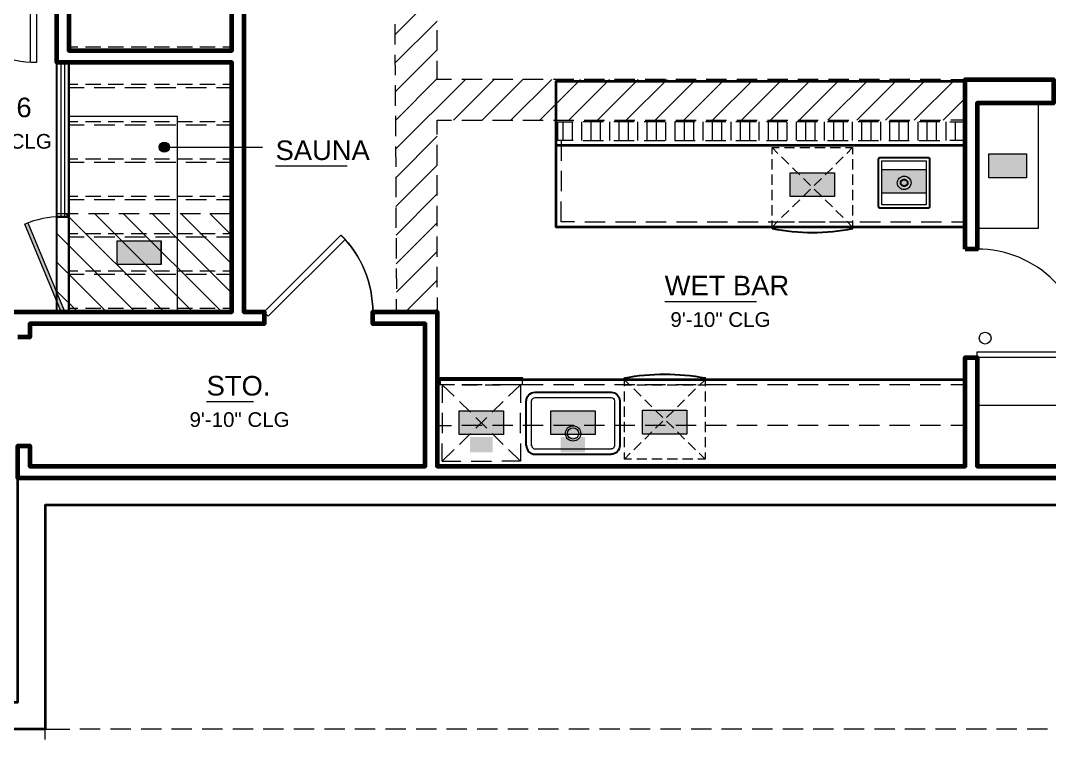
# Model space of a CAD drawing. Extents: x 6 to 1186, y -84 to 3560.
# Drawn here: x 445.9 to 749, y 453.7 to 665.6 of the extents above; entities that cross this region are included whole.
import ezdxf

# ---------------------------------------------------------------- set-up
doc = ezdxf.new("R2010")
doc.units = 0
doc.header["$LTSCALE"] = 24
doc.header["$MEASUREMENT"] = 0
for name, color, linetype in [('GEC_BKGD', 8, 'Continuous'), ('PDF3_0', 8, 'Continuous'), ('PDF3_00-FP-A-0$A-ANNO-KEYN', 8, 'Continuous'), ('PDF3_00-FP-A-0$A-DRWDW', 8, 'Continuous'), ('PDF3_00-FP-A-0$A-FLR-OVHD', 8, 'Continuous'), ('PDF3_00-FP-A-0$A-MLWK', 8, 'Continuous'), ('PDF3_00-FP-A-0$A-MLWK-ABV', 8, 'Continuous'), ('PDF3_00-FP-A-0$A-MLWK-HIDN', 8, 'Continuous'), ('PDF3_00-FP-A-0$A-MLWK-MINR', 8, 'Continuous'), ('PDF3_00-FP-A-0$A-PLMB', 8, 'Continuous'), ('PDF3_00-FP-A-0$A-PLMB-MINR', 8, 'Continuous'), ('PDF3_00-FP-A-0$A-SOFFIT', 8, 'Continuous'), ('PDF3_00-FP-A-0$A-SOFFIT-PATT', 8, 'Continuous'), ('PDF3_00-FP-A-0$A-STR-NOSG-ABV', 8, 'Continuous'), ('PDF3_00-FP-A-0$A-STR-RISR-ABV', 8, 'Continuous'), ('PDF3_00-FP-A-0$A-WALL', 8, 'Continuous'), ('PDF3_00-FP-A-0$A-WALL-CONC', 8, 'Continuous'), ('PDF3_00-FP-A-0$A-WALL-HIDN', 8, 'Continuous'), ('PDF3_00-FP-A-0$A-WALL-PATT-6', 8, 'Continuous'), ('PDF3_00-FP-A-0$A-WALL-PRTHT', 8, 'Continuous'), ('PDF3_A-ANNO-RMNM', 8, 'Continuous'), ('PDF3_A-WPOT', 8, 'Continuous'), ('PDF3_Text', 8, 'Continuous')]:
    doc.layers.add(name, color=color, linetype=linetype)
doc.styles.add('PDF Arial', font='arial.ttf')

# ---------------------------------------------------------------- blocks, each defined once
blk = doc.blocks.new('210311_BorsteinRes_CDProgress - Copy2')
at = {"layer": 'PDF3_00-FP-A-0$A-ANNO-KEYN', "true_color": 0xffffff, "transparency": 33554559}
for points in [[(18.5425, 9.1967), (18.7717, 9.1967), (18.7717, 9.3425)], [(18.5425, 9.1967), (18.7717, 9.3425), (18.5425, 9.3425)], [(17.5942, 9.0817), (17.5942, 9.2275), (17.3233, 9.0817)], [(17.3233, 9.0817), (17.5942, 9.2275), (17.3233, 9.2275)], [(18.1567, 9.2483), (17.8858, 9.2483), (18.1567, 9.1025)], [(18.1567, 9.1025), (17.8858, 9.2483), (17.8858, 9.1025)], [(15.5625, 7.7667), (15.2917, 7.7667), (15.5625, 7.6208)], [(15.5625, 7.6208), (15.2917, 7.7667), (15.2917, 7.6208)], [(16.125, 7.7667), (15.8542, 7.7667), (16.125, 7.6208)], [(16.125, 7.6208), (15.8542, 7.7667), (15.8542, 7.6208)], [(16.6875, 7.6233), (16.6875, 7.7692), (16.4167, 7.6233)], [(16.4167, 7.6233), (16.6875, 7.7692), (16.4167, 7.7692)], [(15.3583, 7.605), (15.3583, 7.5108), (15.4967, 7.605)], [(15.4967, 7.605), (15.3583, 7.5108), (15.4967, 7.5108)], [(15.915, 7.6058), (15.915, 7.51), (16.0642, 7.6058)], [(16.0642, 7.6058), (15.915, 7.51), (16.0642, 7.51)]]:
    blk.add_hatch(color=7, dxfattribs=at).paths.add_polyline_path(points)
at = {"layer": 'PDF3_00-FP-A-0$A-PLMB-MINR', "true_color": 0xffffff, "transparency": 33554559}
for points in [[(12.645, 8.92), (12.6258, 8.9125), (12.8683, 8.3817)], [(12.8683, 8.3817), (12.6258, 8.9125), (12.8492, 8.3733)]]:
    blk.add_hatch(color=7, dxfattribs=at).paths.add_polyline_path(points)
at = {"layer": 'PDF3_A-ANNO-RMNM', "transparency": 33554559}
for points in [[(13.5042, 9.405), (13.4617, 9.4075), (13.4592, 9.405)], [(13.5025, 9.4075), (13.4642, 9.4092), (13.4617, 9.4075)], [(13.5025, 9.4075), (13.4617, 9.4075), (13.5042, 9.405)], [(13.5, 9.4092), (13.4658, 9.4108), (13.4642, 9.4092)], [(13.5, 9.4092), (13.4642, 9.4092), (13.5025, 9.4075)], [(13.4975, 9.4108), (13.4692, 9.4125), (13.4658, 9.4108)], [(13.4975, 9.4108), (13.4658, 9.4108), (13.5, 9.4092)], [(13.495, 9.4125), (13.4717, 9.4133), (13.4692, 9.4125)], [(13.495, 9.4125), (13.4692, 9.4125), (13.4975, 9.4108)], [(13.4917, 9.4133), (13.475, 9.4142), (13.4717, 9.4133)], [(13.4917, 9.4133), (13.4717, 9.4133), (13.495, 9.4125)], [(13.4892, 9.4142), (13.4775, 9.415), (13.475, 9.4142)], [(13.4892, 9.4142), (13.475, 9.4142), (13.4917, 9.4133)], [(13.485, 9.415), (13.4775, 9.415), (13.4892, 9.4142)], [(13.5125, 9.3867), (13.4517, 9.39), (13.4508, 9.3867)], [(13.5125, 9.3867), (13.4508, 9.3867), (13.5133, 9.3842)], [(13.5133, 9.3842), (13.4508, 9.3867), (13.4508, 9.3842)], [(13.5133, 9.3842), (13.4508, 9.3842), (13.5125, 9.3808)], [(13.5125, 9.3808), (13.4508, 9.3842), (13.4508, 9.3808)], [(13.5125, 9.3808), (13.4508, 9.3808), (13.5125, 9.3775)], [(13.5125, 9.3775), (13.4508, 9.3808), (13.4517, 9.3775)], [(13.5117, 9.3925), (13.4533, 9.395), (13.4517, 9.3925)], [(13.5117, 9.3925), (13.4517, 9.3925), (13.5125, 9.39)], [(13.5125, 9.39), (13.4517, 9.3925), (13.4517, 9.39)], [(13.5125, 9.39), (13.4517, 9.39), (13.5125, 9.3867)], [(13.5125, 9.3775), (13.4517, 9.3775), (13.5117, 9.375)], [(13.5117, 9.375), (13.4517, 9.3775), (13.4517, 9.375)], [(13.5117, 9.375), (13.4517, 9.375), (13.5108, 9.3725)], [(13.5108, 9.3725), (13.4517, 9.375), (13.4533, 9.3725)], [(13.5108, 9.395), (13.4542, 9.3983), (13.4533, 9.395)], [(13.5108, 9.395), (13.4533, 9.395), (13.5117, 9.3925)], [(13.5108, 9.3725), (13.4533, 9.3725), (13.5092, 9.3692)], [(13.5092, 9.3692), (13.4533, 9.3725), (13.4542, 9.3692)], [(13.5092, 9.3983), (13.4558, 9.4008), (13.4542, 9.3983)], [(13.5092, 9.3983), (13.4542, 9.3983), (13.5108, 9.395)], [(13.5092, 9.3692), (13.4542, 9.3692), (13.5083, 9.3667)], [(13.5083, 9.3667), (13.4542, 9.3692), (13.4558, 9.3667)], [(13.5083, 9.4008), (13.4575, 9.4033), (13.4558, 9.4008)], [(13.5083, 9.4008), (13.4558, 9.4008), (13.5092, 9.3983)], [(13.5083, 9.3667), (13.4558, 9.3667), (13.5058, 9.3642)], [(13.5058, 9.3642), (13.4558, 9.3667), (13.4575, 9.3642)], [(13.5058, 9.4033), (13.4592, 9.405), (13.4575, 9.4033)], [(13.5058, 9.4033), (13.4575, 9.4033), (13.5083, 9.4008)], [(13.5058, 9.3642), (13.4575, 9.3642), (13.5042, 9.3625)], [(13.5042, 9.3625), (13.4575, 9.3642), (13.4592, 9.3625)], [(13.5042, 9.405), (13.4592, 9.405), (13.5058, 9.4033)], [(13.5042, 9.3625), (13.4592, 9.3625), (13.5025, 9.36)], [(13.5025, 9.36), (13.4592, 9.3625), (13.4617, 9.36)], [(13.5025, 9.36), (13.4617, 9.36), (13.5, 9.3583)], [(13.5, 9.3583), (13.4617, 9.36), (13.4642, 9.3583)], [(13.5, 9.3583), (13.4642, 9.3583), (13.4975, 9.3567)], [(13.4975, 9.3567), (13.4642, 9.3583), (13.4658, 9.3567)], [(13.4975, 9.3567), (13.4658, 9.3567), (13.495, 9.355)], [(13.495, 9.355), (13.4658, 9.3567), (13.4692, 9.355)], [(13.495, 9.355), (13.4692, 9.355), (13.4917, 9.3542)], [(13.4917, 9.3542), (13.4692, 9.355), (13.4717, 9.3542)], [(13.4917, 9.3542), (13.4717, 9.3542), (13.4892, 9.3533)], [(13.4892, 9.3533), (13.4717, 9.3542), (13.475, 9.3533)], [(13.475, 9.3533), (13.4775, 9.3525), (13.485, 9.3525)], [(13.4892, 9.3533), (13.475, 9.3533), (13.485, 9.3525)]]:
    blk.add_hatch(color=256, dxfattribs=at).paths.add_polyline_path(points)
at = {"layer": 'PDF3_A-WPOT', "true_color": 0xffffff, "transparency": 33554559}
for points in [[(13.1925, 8.8092), (13.1925, 8.6633), (13.4633, 8.8092)], [(13.4633, 8.8092), (13.1925, 8.6633), (13.4633, 8.6633)]]:
    blk.add_hatch(color=7, dxfattribs=at).paths.add_polyline_path(points)
at = {"layer": 'PDF3_0', "lineweight": 9}
blk.add_circle((18.5188, 8.2121), 0.0362, dxfattribs=at)
at = {"layer": 'PDF3_00-FP-A-0$A-ANNO-KEYN', "lineweight": 18}
for points in [[(18.5425, 9.1967), (18.5425, 9.3425), (18.7717, 9.3425), (18.7717, 9.1967)], [(17.5942, 9.0817), (17.3233, 9.0817), (17.3233, 9.2275), (17.5942, 9.2275)], [(18.1567, 9.2483), (18.1567, 9.1025), (17.8858, 9.1025), (17.8858, 9.2483)], [(15.5625, 7.7667), (15.5625, 7.6208), (15.2917, 7.6208), (15.2917, 7.7667)], [(16.125, 7.7667), (16.125, 7.6208), (15.8542, 7.6208), (15.8542, 7.7667)], [(16.6875, 7.6233), (16.4167, 7.6233), (16.4167, 7.7692), (16.6875, 7.7692)]]:
    blk.add_lwpolyline(points, close=True, dxfattribs=at)
at = {"layer": 'PDF3_00-FP-A-0$A-DRWDW', "lineweight": 18}
for points in [[(12.0317, 10.5721, 0.199088), (12.2271, 10.101, 0.198737), (12.6987, 9.9058)], [(14.5908, 8.8183), (14.12, 8.3475), (14.0942, 8.3733), (14.5658, 8.845, -0.199088), (14.7617, 8.3737, 0.199088), (14.5663, 8.8449)], [(19.1367, 8.0929, 0.199088), (18.9413, 8.564, 0.198737), (18.4696, 8.7592)]]:
    blk.add_lwpolyline(points, format="xyb", dxfattribs=at)
for points in [[(12.6617, 9.9058), (12.6617, 10.5717), (12.6983, 10.5717), (12.6983, 9.905)], [(19.1358, 8.0925), (18.4692, 8.0925), (18.4692, 8.1283), (19.135, 8.1283)]]:
    blk.add_lwpolyline(points, dxfattribs=at)
at = {"layer": 'PDF3_00-FP-A-0$A-FLR-OVHD', "lineweight": 9}
for points in [[(12.75, 5.7483), (12.75, 5.8108), (12.9017, 5.8108)], [(13.0892, 5.8108), (12.9642, 5.8108)], [(13.2767, 5.8108), (13.1517, 5.8108)], [(13.4642, 5.8108), (13.3392, 5.8108)], [(13.6517, 5.8108), (13.5267, 5.8108)], [(13.8392, 5.8108), (13.7142, 5.8108)], [(14.0267, 5.8108), (13.9017, 5.8108)], [(14.2142, 5.8108), (14.0892, 5.8108)], [(14.4017, 5.8108), (14.2767, 5.8108)], [(14.5892, 5.8108), (14.4642, 5.8108)], [(14.7767, 5.8108), (14.6517, 5.8108)], [(14.9642, 5.8108), (14.8392, 5.8108)], [(15.1517, 5.8108), (15.0267, 5.8108)], [(15.3392, 5.8108), (15.2142, 5.8108)], [(15.5267, 5.8108), (15.4017, 5.8108)], [(15.7142, 5.8108), (15.5892, 5.8108)], [(15.9017, 5.8108), (15.7767, 5.8108)], [(16.0892, 5.8108), (15.9642, 5.8108)], [(16.2767, 5.8108), (16.1517, 5.8108)], [(16.4642, 5.8108), (16.3392, 5.8108)], [(16.6517, 5.8108), (16.5267, 5.8108)], [(16.8392, 5.8108), (16.7142, 5.8108)], [(17.0267, 5.8108), (16.9017, 5.8108)], [(17.2142, 5.8108), (17.0892, 5.8108)], [(17.4017, 5.8108), (17.2767, 5.8108)], [(17.5892, 5.8108), (17.4642, 5.8108)], [(17.7767, 5.8108), (17.6517, 5.8108)], [(17.9642, 5.8108), (17.8392, 5.8108)], [(18.1517, 5.8108), (18.0267, 5.8108)], [(18.3392, 5.8108), (18.2142, 5.8108)], [(18.5267, 5.8108), (18.4017, 5.8108)], [(18.7142, 5.8108), (18.5892, 5.8108)], [(18.9017, 5.8108), (18.7767, 5.8108)]]:
    blk.add_lwpolyline(points, dxfattribs=at)
at = {"layer": 'PDF3_00-FP-A-0$A-MLWK', "lineweight": 35}
for points in [[(18.3967, 9.3942), (15.8858, 9.3942), (15.8858, 9.79), (18.3967, 9.79)], [(18.3967, 8.8942), (15.8858, 8.8942), (15.8858, 9.4258)], [(18.3967, 7.9567), (15.1567, 7.9567)]]:
    blk.add_lwpolyline(points, dxfattribs=at)
at = {"layer": 'PDF3_00-FP-A-0$A-MLWK-ABV', "lineweight": 18}
for points in [[(15.1567, 7.5817), (15.1567, 7.6758), (15.245, 7.6758)], [(15.4325, 7.6758), (15.3075, 7.6758)], [(15.62, 7.6758), (15.495, 7.6758)], [(15.8075, 7.6758), (15.6825, 7.6758)], [(15.995, 7.6758), (15.87, 7.6758)], [(16.1825, 7.6758), (16.0575, 7.6758)], [(16.37, 7.6758), (16.245, 7.6758)], [(16.5575, 7.6758), (16.4325, 7.6758)], [(16.745, 7.6758), (16.62, 7.6758)], [(16.9325, 7.6758), (16.8075, 7.6758)], [(17.12, 7.6758), (16.995, 7.6758)], [(17.3075, 7.6758), (17.1825, 7.6758)], [(17.495, 7.6758), (17.37, 7.6758)], [(17.6825, 7.6758), (17.5575, 7.6758)], [(17.87, 7.6758), (17.745, 7.6758)], [(18.0575, 7.6758), (17.9325, 7.6758)], [(18.245, 7.6758), (18.12, 7.6758)], [(18.3967, 7.5817), (18.3967, 7.6758), (18.3075, 7.6758)], [(15.245, 7.4258), (15.1567, 7.4258), (15.1567, 7.5192)], [(18.3967, 7.5192), (18.3967, 7.4258), (18.3075, 7.4258)], [(15.3075, 7.4258), (15.4325, 7.4258)], [(15.495, 7.4258), (15.62, 7.4258)], [(15.6825, 7.4258), (15.8075, 7.4258)], [(15.87, 7.4258), (15.995, 7.4258)], [(16.0575, 7.4258), (16.1825, 7.4258)], [(16.245, 7.4258), (16.37, 7.4258)], [(16.4325, 7.4258), (16.5575, 7.4258)], [(16.62, 7.4258), (16.745, 7.4258)], [(16.8075, 7.4258), (16.9325, 7.4258)], [(16.995, 7.4258), (17.12, 7.4258)], [(17.1825, 7.4258), (17.3075, 7.4258)], [(17.37, 7.4258), (17.495, 7.4258)], [(17.5575, 7.4258), (17.6825, 7.4258)], [(17.745, 7.4258), (17.87, 7.4258)], [(17.9325, 7.4258), (18.0575, 7.4258)], [(18.12, 7.4258), (18.245, 7.4258)]]:
    blk.add_lwpolyline(points, dxfattribs=at)
at = {"layer": 'PDF3_00-FP-A-0$A-MLWK-HIDN', "lineweight": 9}
for points in [[(15.9167, 9.4258), (15.9167, 9.3008)], [(15.9167, 9.2383), (15.9167, 9.1133)], [(16, 8.9258), (15.9167, 8.9258), (15.9167, 9.0508)], [(16.0625, 8.9258), (16.1875, 8.9258)], [(16.25, 8.9258), (16.375, 8.9258)], [(16.4375, 8.9258), (16.5625, 8.9258)], [(16.625, 8.9258), (16.7508, 8.9258)], [(16.8133, 8.9258), (16.9383, 8.9258)], [(17.0008, 8.9258), (17.1258, 8.9258)], [(17.1883, 8.9258), (17.3133, 8.9258)], [(17.3758, 8.9258), (17.5008, 8.9258)], [(17.5633, 8.9258), (17.6883, 8.9258)], [(17.7508, 8.9258), (17.8758, 8.9258)], [(17.9383, 8.9258), (18.0633, 8.9258)], [(18.1258, 8.9258), (18.2508, 8.9258)], [(18.3133, 8.9258), (18.3967, 8.9258)], [(15.245, 7.9258), (15.1567, 7.9258)], [(15.4325, 7.9258), (15.3075, 7.9258)], [(15.62, 7.9258), (15.495, 7.9258)], [(15.8075, 7.9258), (15.6825, 7.9258)], [(15.995, 7.9258), (15.87, 7.9258)], [(16.1825, 7.9258), (16.0575, 7.9258)], [(16.37, 7.9258), (16.245, 7.9258)], [(16.5575, 7.9258), (16.4325, 7.9258)], [(16.745, 7.9258), (16.62, 7.9258)], [(16.9325, 7.9258), (16.8075, 7.9258)], [(17.12, 7.9258), (16.995, 7.9258)], [(17.3075, 7.9258), (17.1825, 7.9258)], [(17.495, 7.9258), (17.37, 7.9258)], [(17.6825, 7.9258), (17.5575, 7.9258)], [(17.87, 7.9258), (17.745, 7.9258)], [(18.0575, 7.9258), (17.9325, 7.9258)], [(18.245, 7.9258), (18.12, 7.9258)], [(18.3967, 7.9258), (18.3075, 7.9258)]]:
    blk.add_lwpolyline(points, dxfattribs=at)
at = {"layer": 'PDF3_00-FP-A-0$A-MLWK-MINR', "lineweight": 9}
for points in [[(20.3025, 7.4258), (18.4692, 7.4258), (18.4692, 7.8008), (19.9275, 7.8008), (19.9275, 9.655), (20.3025, 9.655)], [(18.8442, 8.8842), (18.4692, 8.8842), (18.4692, 9.655), (18.8442, 9.655)]]:
    blk.add_lwpolyline(points, close=True, dxfattribs=at)
at = {"layer": 'PDF3_00-FP-A-0$A-PLMB', "lineweight": 25}
for points in [[(13.8958, 9.905), (13.8958, 8.3733), (12.8958, 8.3733), (12.8958, 9.905)], [(12.8958, 8.9567), (12.8958, 8.3733), (12.8233, 8.3733), (12.8233, 8.9567)]]:
    blk.add_lwpolyline(points, close=True, dxfattribs=at)
for points in [[(17.865, 9.0192), (17.865, 9.3108)], [(18.1775, 9.3108), (18.1775, 9.0192)], [(17.2117, 8.8842), (17.2117, 8.8942)], [(17.7058, 8.8942), (17.7058, 8.8842)], [(15.1775, 7.9567), (15.1775, 7.9675), (15.6775, 7.9675), (15.6775, 7.9567)], [(16.305, 7.9567), (16.305, 7.9675)], [(15.7033, 7.5517), (15.7033, 7.8267)], [(16.2233, 7.4983), (15.7567, 7.4983)]]:
    blk.add_lwpolyline(points, dxfattribs=at)
for points in [[(17.8658, 9.3112, -0.414229), (17.8758, 9.3217), (18.1675, 9.3217, -0.414229), (18.1783, 9.3112)], [(18.1783, 9.0196, -0.414229), (18.1675, 9.0092), (17.8758, 9.0092, -0.414229), (17.8658, 9.0196)], [(16.3056, 7.9674, -0.094718), (16.8, 7.9675), (16.8, 7.9567)], [(15.7042, 7.8271, -0.414214), (15.7567, 7.88), (16.2237, 7.88, -0.414214), (16.2767, 7.8267), (16.2767, 7.5517, -0.414214), (16.2237, 7.4992)]]:
    blk.add_lwpolyline(points, format="xyb", dxfattribs=at)
for centre, radius, start, end in [((17.4596, 10.1779), 1.3171, 259.17847, 280.82153), ((15.7571, 7.5521), 0.0529, 180, 270)]:
    blk.add_arc(centre, radius, start, end, dxfattribs=at)
for points, knots in [([(18.0008, 9.1654), (18.0008, 9.168), (18.0013, 9.1704), (18.0032, 9.1752), (18.0046, 9.1773), (18.0083, 9.1812), (18.0106, 9.1828), (18.0145, 9.1845), (18.0159, 9.185), (18.0189, 9.1857), (18.0205, 9.1858), (18.0221, 9.1858)], [0, 0, 0, 0, 0.00761431, 0.00761431, 0.01531952, 0.01531952, 0.02356419, 0.02356419, 0.02813223, 0.02813223, 0.03286415, 0.03286415, 0.03286415, 0.03286415]), ([(18.0221, 9.145), (18.0192, 9.145), (18.0164, 9.1455), (18.0112, 9.1476), (18.0089, 9.1492), (18.005, 9.153), (18.0034, 9.1553), (18.0014, 9.1602), (18.0008, 9.1628), (18.0008, 9.1654)], [0, 0, 0, 0, 0.00853016, 0.00853016, 0.0168454, 0.0168454, 0.02504661, 0.02504661, 0.03295632, 0.03295632, 0.03295632, 0.03295632]), ([(18.0221, 9.1858), (18.0249, 9.1858), (18.0277, 9.1853), (18.0329, 9.1832), (18.0353, 9.1817), (18.0392, 9.1778), (18.0407, 9.1756), (18.0428, 9.1706), (18.0433, 9.168), (18.0433, 9.1654)], [0, 0, 0, 0, 0.00853016, 0.00853016, 0.0168454, 0.0168454, 0.02504661, 0.02504661, 0.03295632, 0.03295632, 0.03295632, 0.03295632]), ([(18.0433, 9.1654), (18.0433, 9.1629), (18.0429, 9.1604), (18.0409, 9.1557), (18.0395, 9.1535), (18.0359, 9.1496), (18.0336, 9.1481), (18.0297, 9.1463), (18.0283, 9.1458), (18.0252, 9.1452), (18.0237, 9.145), (18.0221, 9.145)], [0, 0, 0, 0, 0.00761431, 0.00761431, 0.01531952, 0.01531952, 0.02356419, 0.02356419, 0.02813223, 0.02813223, 0.03286415, 0.03286415, 0.03286415, 0.03286415])]:
    blk.add_open_spline(points, degree=3, knots=knots, dxfattribs=at)
at = {"layer": 'PDF3_00-FP-A-0$A-PLMB-MINR', "lineweight": 9}
for points in [[(12.87, 9.905), (12.87, 8.9567), (12.8492, 8.9567), (12.8492, 9.905)], [(13.5625, 8.3733), (13.5625, 9.5717), (12.8958, 9.5717), (12.8958, 9.905), (13.8958, 9.905), (13.8958, 8.3733)], [(17.8858, 9.03), (17.8858, 9.3008), (18.1567, 9.3008), (18.1567, 9.03)], [(12.645, 8.92), (12.8683, 8.3817), (12.8492, 8.3733), (12.6258, 8.9125)]]:
    blk.add_lwpolyline(points, close=True, dxfattribs=at)
for points in [[(17.2117, 9.3408), (17.2117, 9.3817), (17.2558, 9.3817)], [(17.2117, 9.3817), (17.2475, 9.3458)], [(17.2867, 9.3817), (17.3492, 9.3817)], [(17.3808, 9.3817), (17.4433, 9.3817)], [(17.4742, 9.3817), (17.5367, 9.3817)], [(17.5683, 9.3817), (17.6308, 9.3817)], [(17.6617, 9.3817), (17.7058, 9.3817), (17.7058, 9.3408)], [(17.7058, 9.3817), (17.67, 9.3458)], [(17.2117, 9.2475), (17.2117, 9.31)], [(17.2692, 9.3242), (17.3142, 9.28)], [(17.6483, 9.3242), (17.6033, 9.28)], [(17.7058, 9.31), (17.7058, 9.2475)], [(17.3367, 9.2583), (17.3808, 9.2142)], [(17.5817, 9.2583), (17.5367, 9.2142)], [(17.2117, 9.1533), (17.2117, 9.2158)], [(17.4033, 9.1925), (17.4475, 9.1492)], [(17.5142, 9.1925), (17.47, 9.1492)], [(17.7058, 9.2158), (17.7058, 9.1533)], [(17.2117, 9.06), (17.2117, 9.1225)], [(17.4475, 9.1267), (17.4033, 9.0833)], [(17.47, 9.1267), (17.5142, 9.0833)], [(17.7058, 9.1225), (17.7058, 9.06)], [(17.2117, 8.9658), (17.2117, 9.0283)], [(17.3808, 9.0608), (17.3367, 9.0175)], [(17.5367, 9.0608), (17.5817, 9.0175)], [(17.7058, 9.0283), (17.7058, 8.9658)], [(17.3142, 8.995), (17.2692, 8.9517)], [(17.6033, 8.995), (17.6483, 8.9517)], [(17.2475, 8.9292), (17.2117, 8.8942), (17.2117, 8.935)], [(17.2558, 8.925), (17.2117, 8.925)], [(17.3492, 8.925), (17.2867, 8.925)], [(17.4433, 8.925), (17.3808, 8.925)], [(17.5367, 8.925), (17.4742, 8.925)], [(17.6308, 8.925), (17.5683, 8.925)], [(17.7058, 8.925), (17.6617, 8.925)], [(17.7058, 8.935), (17.7058, 8.8942), (17.67, 8.9292)], [(15.2633, 7.9258), (15.1775, 7.9258), (15.1775, 7.9567)], [(15.6775, 7.9567), (15.6775, 7.9258), (15.5917, 7.9258)], [(16.305, 7.9167), (16.305, 7.9567), (16.3408, 7.9217)], [(16.7642, 7.9217), (16.8, 7.9567), (16.8, 7.9167)], [(15.26, 7.855), (15.1875, 7.9258), (15.1875, 7.8158)], [(15.31, 7.9258), (15.4042, 7.9258)], [(15.4508, 7.9258), (15.545, 7.9258)], [(15.595, 7.855), (15.6667, 7.9258), (15.6667, 7.8158)], [(16.305, 7.9258), (16.3492, 7.9258)], [(16.4075, 7.8558), (16.3633, 7.9)], [(16.3808, 7.9258), (16.4433, 7.9258)], [(16.4742, 7.9258), (16.5367, 7.9258)], [(16.5683, 7.9258), (16.6308, 7.9258)], [(16.6617, 7.9258), (16.7242, 7.9258)], [(16.6975, 7.8558), (16.7417, 7.9)], [(16.7558, 7.9258), (16.8, 7.9258)], [(16.305, 7.8225), (16.305, 7.885)], [(16.4742, 7.79), (16.43, 7.8342)], [(16.6308, 7.79), (16.675, 7.8342)], [(16.8, 7.885), (16.8, 7.8225)], [(15.3608, 7.7567), (15.2933, 7.8225)], [(15.5617, 7.8225), (15.4942, 7.7567)], [(15.7358, 7.5517), (15.7358, 7.8267)], [(16.305, 7.7292), (16.305, 7.7917)], [(16.5417, 7.7242), (16.4967, 7.7683)], [(16.5633, 7.7242), (16.6083, 7.7683)], [(16.8, 7.7917), (16.8, 7.7292)], [(15.1875, 7.7533), (15.1875, 7.6283)], [(15.4608, 7.6583), (15.3942, 7.7242)], [(15.4608, 7.7242), (15.3942, 7.6583)], [(15.6667, 7.6283), (15.6667, 7.7533)], [(16.4967, 7.6583), (16.5417, 7.7025)], [(16.6083, 7.6583), (16.5633, 7.7025)], [(16.305, 7.635), (16.305, 7.6975)], [(16.8, 7.6975), (16.8, 7.635)], [(15.3608, 7.6258), (15.2933, 7.56)], [(15.5617, 7.56), (15.4942, 7.6258)], [(16.305, 7.5417), (16.305, 7.6042)], [(16.43, 7.5925), (16.4742, 7.6367)], [(16.675, 7.5925), (16.6308, 7.6367)], [(16.8, 7.6042), (16.8, 7.5417)], [(15.1875, 7.4567), (15.1875, 7.5658)], [(15.26, 7.5275), (15.1875, 7.4567), (15.3025, 7.4567)], [(15.6667, 7.5658), (15.6667, 7.4567), (15.595, 7.5275)], [(16.2233, 7.5308), (15.7567, 7.5308)], [(16.3633, 7.5267), (16.4075, 7.5708)], [(16.7417, 7.5267), (16.6975, 7.5708)], [(15.365, 7.4567), (15.49, 7.4567)], [(15.6667, 7.4567), (15.5525, 7.4567)], [(16.3492, 7.47), (16.305, 7.47), (16.305, 7.51)], [(16.305, 7.47), (16.3408, 7.505)], [(16.4433, 7.47), (16.3808, 7.47)], [(16.5367, 7.47), (16.4742, 7.47)], [(16.6308, 7.47), (16.5683, 7.47)], [(16.7242, 7.47), (16.6617, 7.47)], [(16.8, 7.51), (16.8, 7.47), (16.7558, 7.47)], [(16.8, 7.47), (16.7642, 7.505)]]:
    blk.add_lwpolyline(points, dxfattribs=at)
blk.add_lwpolyline([(15.7367, 7.8271, -0.41455), (15.7567, 7.8475), (16.2237, 7.8475, -0.41455), (16.2442, 7.8267), (16.2442, 7.5517, -0.41455), (16.2237, 7.5317)], format="xyb", dxfattribs=at)
for radius in [0.0471, 0.0346]:
    blk.add_circle((15.9904, 7.6271), radius, dxfattribs=at)
for centre, radius, start, end in [((12.8496, 8.3722), 0.5845, 89.99898, 112.46968), ((15.7571, 7.5521), 0.0204, 179.96708, 270.03292)]:
    blk.add_arc(centre, radius, start, end, dxfattribs=at)
for points, knots in [([(17.98, 9.1654), (17.98, 9.1706), (17.981, 9.1758), (17.9849, 9.1855), (17.9878, 9.1899), (17.9952, 9.1976), (17.9997, 9.2008), (18.0074, 9.2042), (18.0102, 9.2051), (18.016, 9.2064), (18.0191, 9.2067), (18.0221, 9.2067)], [0, 0, 0, 0, 0.01566919, 0.01566919, 0.03138622, 0.03138622, 0.0478811, 0.0478811, 0.05666939, 0.05666939, 0.06575182, 0.06575182, 0.06575182, 0.06575182]), ([(18.0221, 9.1242), (18.0166, 9.1242), (18.0111, 9.1252), (18.001, 9.1293), (17.9964, 9.1323), (17.9886, 9.1399), (17.9854, 9.1444), (17.9822, 9.152), (17.9814, 9.1545), (17.9803, 9.1599), (17.98, 9.1626), (17.98, 9.1654)], [0, 0, 0, 0, 0.01658474, 0.01658474, 0.03291411, 0.03291411, 0.04936426, 0.04936426, 0.05746959, 0.05746959, 0.06581125, 0.06581125, 0.06581125, 0.06581125]), ([(18.0221, 9.2067), (18.0276, 9.2067), (18.0331, 9.2056), (18.0432, 9.2015), (18.0478, 9.1985), (18.0556, 9.1909), (18.0588, 9.1864), (18.062, 9.1789), (18.0628, 9.1763), (18.0639, 9.171), (18.0642, 9.1682), (18.0642, 9.1654)], [0, 0, 0, 0, 0.01658475, 0.01658475, 0.03291412, 0.03291412, 0.04936426, 0.04936426, 0.05746959, 0.05746959, 0.06581125, 0.06581125, 0.06581125, 0.06581125]), ([(18.0642, 9.1654), (18.0642, 9.1602), (18.0632, 9.1551), (18.0593, 9.1454), (18.0564, 9.141), (18.049, 9.1332), (18.0444, 9.13), (18.0367, 9.1266), (18.0339, 9.1257), (18.0281, 9.1245), (18.0251, 9.1242), (18.0221, 9.1242)], [0, 0, 0, 0, 0.01566919, 0.01566919, 0.03138623, 0.03138623, 0.04788111, 0.04788111, 0.0566694, 0.0566694, 0.06575182, 0.06575182, 0.06575182, 0.06575182])]:
    blk.add_open_spline(points, degree=3, knots=knots, dxfattribs=at)
at = {"layer": 'PDF3_00-FP-A-0$A-SOFFIT', "lineweight": 9}
for points in [[(14.8967, 10.1392), (14.8975, 10.0142)], [(15.1567, 9.9775), (15.1567, 10.1025)], [(14.8975, 9.9517), (14.8983, 9.8267)], [(15.245, 9.8008), (15.1567, 9.8008), (15.1567, 9.915)], [(15.4325, 9.8008), (15.3075, 9.8008)], [(15.62, 9.8008), (15.495, 9.8008)], [(15.8075, 9.8008), (15.6825, 9.8008)], [(15.995, 9.8008), (15.87, 9.8008)], [(16.1825, 9.8008), (16.0575, 9.8008)], [(16.37, 9.8008), (16.245, 9.8008)], [(16.5575, 9.8008), (16.4325, 9.8008)], [(16.745, 9.8008), (16.62, 9.8008)], [(16.9325, 9.8008), (16.8075, 9.8008)], [(17.12, 9.8008), (16.995, 9.8008)], [(17.3075, 9.8008), (17.1825, 9.8008)], [(17.495, 9.8008), (17.37, 9.8008)], [(17.6825, 9.8008), (17.5575, 9.8008)], [(17.87, 9.8008), (17.745, 9.8008)], [(18.0575, 9.8008), (17.9325, 9.8008)], [(18.245, 9.8008), (18.12, 9.8008)], [(18.3075, 9.8008), (18.3967, 9.8008), (18.3967, 9.7067)], [(14.8983, 9.7642), (14.8992, 9.6392)], [(18.3967, 9.6442), (18.3967, 9.5508), (18.3075, 9.5508)], [(14.9, 9.5767), (14.9, 9.4517)], [(15.1567, 9.4617), (15.1567, 9.5508), (15.245, 9.5508)], [(15.3075, 9.5508), (15.4325, 9.5508)], [(15.495, 9.5508), (15.62, 9.5508)], [(15.6825, 9.5508), (15.8075, 9.5508)], [(15.87, 9.5508), (15.995, 9.5508)], [(16.0575, 9.5508), (16.1825, 9.5508)], [(16.245, 9.5508), (16.37, 9.5508)], [(16.4325, 9.5508), (16.5575, 9.5508)], [(16.62, 9.5508), (16.745, 9.5508)], [(16.8075, 9.5508), (16.9325, 9.5508)], [(16.995, 9.5508), (17.12, 9.5508)], [(17.1825, 9.5508), (17.3075, 9.5508)], [(17.37, 9.5508), (17.495, 9.5508)], [(17.5575, 9.5508), (17.6825, 9.5508)], [(17.745, 9.5508), (17.87, 9.5508)], [(17.9325, 9.5508), (18.0575, 9.5508)], [(18.12, 9.5508), (18.245, 9.5508)], [(14.9008, 9.3892), (14.9017, 9.2642)], [(15.1567, 9.2742), (15.1567, 9.3992)], [(14.9017, 9.2017), (14.9025, 9.0767)], [(15.1567, 9.0867), (15.1567, 9.2117)], [(12.8233, 8.9775), (12.9533, 8.9775)], [(13.0158, 8.9775), (13.1408, 8.9775)], [(13.2033, 8.9775), (13.3283, 8.9775)], [(13.3908, 8.9775), (13.5158, 8.9775)], [(13.5783, 8.9775), (13.7033, 8.9775)], [(13.7658, 8.9775), (13.8958, 8.9775)], [(14.9025, 9.0142), (14.9033, 8.8892)], [(15.1567, 8.8992), (15.1567, 9.0242)], [(14.9042, 8.8267), (14.905, 8.7017)], [(15.1567, 8.7117), (15.1567, 8.8367)], [(14.905, 8.6392), (14.9058, 8.5142)], [(15.1567, 8.5242), (15.1567, 8.6492)], [(15.1567, 8.4617), (15.1567, 8.3733), (15.0625, 8.3733)], [(15, 8.3733), (14.9067, 8.3733), (14.9058, 8.4517)], [(12.9533, 8.3733), (12.8233, 8.3733)], [(13.1408, 8.3733), (13.0158, 8.3733)], [(13.3283, 8.3733), (13.2033, 8.3733)], [(13.5158, 8.3733), (13.3908, 8.3733)], [(13.7033, 8.3733), (13.5783, 8.3733)], [(13.8958, 8.3733), (13.7658, 8.3733)]]:
    blk.add_lwpolyline(points, dxfattribs=at)
at = {"layer": 'PDF3_00-FP-A-0$A-SOFFIT-PATT', "lineweight": 9}
for points in [[(15.1567, 10.335), (14.8967, 10.075)], [(15.1567, 10.1583), (14.8975, 9.8992)], [(15.1567, 9.9817), (14.8992, 9.7242)], [(15.1567, 9.805), (14.9, 9.5483)], [(15.3292, 9.8008), (14.9008, 9.3725)], [(15.5058, 9.8008), (15.2558, 9.5508)], [(15.6825, 9.8008), (15.4325, 9.5508)], [(15.8592, 9.8008), (15.6092, 9.5508)], [(16.0358, 9.8008), (15.7858, 9.5508)], [(16.2133, 9.8008), (15.9633, 9.5508)], [(16.39, 9.8008), (16.14, 9.5508)], [(16.5667, 9.8008), (16.3167, 9.5508)], [(16.7433, 9.8008), (16.4933, 9.5508)], [(16.92, 9.8008), (16.67, 9.5508)], [(17.0967, 9.8008), (16.8467, 9.5508)], [(17.2733, 9.8008), (17.0233, 9.5508)], [(17.4508, 9.8008), (17.2008, 9.5508)], [(17.6275, 9.8008), (17.3775, 9.5508)], [(17.8042, 9.8008), (17.5542, 9.5508)], [(17.9808, 9.8008), (17.7308, 9.5508)], [(18.1575, 9.8008), (17.9075, 9.5508)], [(18.3342, 9.8008), (18.0842, 9.5508)], [(18.3967, 9.6858), (18.2608, 9.5508)], [(15.1567, 9.4517), (14.9017, 9.1967)], [(15.1567, 9.2742), (14.9025, 9.0208)], [(15.1567, 9.0975), (14.9042, 8.845)], [(13.4808, 8.3733), (12.8767, 8.9775)], [(13.6575, 8.3733), (13.0533, 8.9775)], [(13.8342, 8.3733), (13.23, 8.9775)], [(13.8958, 8.4883), (13.4075, 8.9775)], [(13.8958, 8.6658), (13.5842, 8.9775)], [(13.8958, 8.8425), (13.7608, 8.9775)], [(15.1567, 8.9208), (14.905, 8.6692)], [(13.3042, 8.3733), (12.8233, 8.8542)], [(15.1567, 8.7442), (14.9058, 8.4933)], [(13.1275, 8.3733), (12.8233, 8.6775)], [(15.1567, 8.5675), (14.9625, 8.3733)], [(12.9508, 8.3733), (12.8233, 8.5008)], [(15.1567, 8.3908), (15.1392, 8.3733)]]:
    blk.add_lwpolyline(points, dxfattribs=at)
at = {"layer": 'PDF3_00-FP-A-0$A-STR-NOSG-ABV', "lineweight": 18}
for points in [[(12.9508, 9.9983), (12.8958, 9.9983)], [(13.0917, 9.9983), (12.9975, 9.9983)], [(13.2317, 9.9983), (13.1383, 9.9983)], [(13.3725, 9.9983), (13.2792, 9.9983)], [(13.5133, 9.9983), (13.4192, 9.9983)], [(13.6542, 9.9983), (13.56, 9.9983)], [(13.795, 9.9983), (13.7008, 9.9983)], [(13.8958, 9.9983), (13.8417, 9.9983)], [(12.9508, 9.7692), (12.8958, 9.7692)], [(13.0917, 9.7692), (12.9975, 9.7692)], [(13.2317, 9.7692), (13.1383, 9.7692)], [(13.3725, 9.7692), (13.2792, 9.7692)], [(13.5133, 9.7692), (13.4192, 9.7692)], [(13.6542, 9.7692), (13.56, 9.7692)], [(13.795, 9.7692), (13.7008, 9.7692)], [(13.8958, 9.7692), (13.8417, 9.7692)], [(12.9508, 9.54), (12.8958, 9.54)], [(13.0917, 9.54), (12.9975, 9.54)], [(13.2317, 9.54), (13.1383, 9.54)], [(13.3725, 9.54), (13.2792, 9.54)], [(13.5133, 9.54), (13.4192, 9.54)], [(13.6542, 9.54), (13.56, 9.54)], [(13.795, 9.54), (13.7008, 9.54)], [(13.8958, 9.54), (13.8417, 9.54)], [(12.9508, 9.3108), (12.8958, 9.3108)], [(13.0917, 9.3108), (12.9975, 9.3108)], [(13.2317, 9.3108), (13.1383, 9.3108)], [(13.3725, 9.3108), (13.2792, 9.3108)], [(13.5133, 9.3108), (13.4192, 9.3108)], [(13.6542, 9.3108), (13.56, 9.3108)], [(13.795, 9.3108), (13.7008, 9.3108)], [(13.8958, 9.3108), (13.8417, 9.3108)], [(12.9508, 9.0817), (12.8958, 9.0817)], [(13.0917, 9.0817), (12.9975, 9.0817)], [(13.2317, 9.0817), (13.1383, 9.0817)], [(13.3725, 9.0817), (13.2792, 9.0817)], [(13.5133, 9.0817), (13.4192, 9.0817)], [(13.6542, 9.0817), (13.56, 9.0817)], [(13.795, 9.0817), (13.7008, 9.0817)], [(13.8958, 9.0817), (13.8417, 9.0817)], [(12.9508, 8.8525), (12.8958, 8.8525)], [(13.0917, 8.8525), (12.9975, 8.8525)], [(13.2317, 8.8525), (13.1383, 8.8525)], [(13.3725, 8.8525), (13.2792, 8.8525)], [(13.5133, 8.8525), (13.4192, 8.8525)], [(13.6542, 8.8525), (13.56, 8.8525)], [(13.795, 8.8525), (13.7008, 8.8525)], [(13.8958, 8.8525), (13.8417, 8.8525)], [(12.9508, 8.6233), (12.8958, 8.6233)], [(13.0917, 8.6233), (12.9975, 8.6233)], [(13.2317, 8.6233), (13.1383, 8.6233)], [(13.3725, 8.6233), (13.2792, 8.6233)], [(13.5133, 8.6233), (13.4192, 8.6233)], [(13.6542, 8.6233), (13.56, 8.6233)], [(13.795, 8.6233), (13.7008, 8.6233)], [(13.8958, 8.6233), (13.8417, 8.6233)], [(12.9508, 8.3942), (12.8958, 8.3942)], [(13.0917, 8.3942), (12.9975, 8.3942)], [(13.2317, 8.3942), (13.1383, 8.3942)], [(13.3725, 8.3942), (13.2792, 8.3942)], [(13.5133, 8.3942), (13.4192, 8.3942)], [(13.6542, 8.3942), (13.56, 8.3942)], [(13.795, 8.3942), (13.7008, 8.3942)], [(13.8958, 8.3942), (13.8417, 8.3942)]]:
    blk.add_lwpolyline(points, dxfattribs=at)
at = {"layer": 'PDF3_00-FP-A-0$A-STR-RISR-ABV', "lineweight": 9}
for points in [[(12.99, 9.9775), (12.8958, 9.9775)], [(13.1775, 9.9775), (13.0525, 9.9775)], [(13.365, 9.9775), (13.24, 9.9775)], [(13.5525, 9.9775), (13.4275, 9.9775)], [(13.74, 9.9775), (13.615, 9.9775)], [(13.8958, 9.9775), (13.8025, 9.9775)], [(12.99, 9.7483), (12.8958, 9.7483)], [(13.1775, 9.7483), (13.0525, 9.7483)], [(13.365, 9.7483), (13.24, 9.7483)], [(13.5525, 9.7483), (13.4275, 9.7483)], [(13.74, 9.7483), (13.615, 9.7483)], [(13.8958, 9.7483), (13.8025, 9.7483)], [(12.99, 9.5192), (12.8958, 9.5192)], [(13.1775, 9.5192), (13.0525, 9.5192)], [(13.365, 9.5192), (13.24, 9.5192)], [(13.5525, 9.5192), (13.4275, 9.5192)], [(13.74, 9.5192), (13.615, 9.5192)], [(13.8958, 9.5192), (13.8025, 9.5192)], [(12.99, 9.29), (12.8958, 9.29)], [(13.1775, 9.29), (13.0525, 9.29)], [(13.365, 9.29), (13.24, 9.29)], [(13.5525, 9.29), (13.4275, 9.29)], [(13.74, 9.29), (13.615, 9.29)], [(13.8958, 9.29), (13.8025, 9.29)], [(12.99, 9.0608), (12.8958, 9.0608)], [(13.1775, 9.0608), (13.0525, 9.0608)], [(13.365, 9.0608), (13.24, 9.0608)], [(13.5525, 9.0608), (13.4275, 9.0608)], [(13.74, 9.0608), (13.615, 9.0608)], [(13.8958, 9.0608), (13.8025, 9.0608)], [(12.99, 8.8317), (12.8958, 8.8317)], [(13.1775, 8.8317), (13.0525, 8.8317)], [(13.365, 8.8317), (13.24, 8.8317)], [(13.5525, 8.8317), (13.4275, 8.8317)], [(13.74, 8.8317), (13.615, 8.8317)], [(13.8958, 8.8317), (13.8025, 8.8317)], [(12.99, 8.6025), (12.8958, 8.6025)], [(13.1775, 8.6025), (13.0525, 8.6025)], [(13.365, 8.6025), (13.24, 8.6025)], [(13.5525, 8.6025), (13.4275, 8.6025)], [(13.74, 8.6025), (13.615, 8.6025)], [(13.8958, 8.6025), (13.8025, 8.6025)], [(12.99, 8.3733), (12.8958, 8.3733)], [(13.1775, 8.3733), (13.0525, 8.3733)], [(13.365, 8.3733), (13.24, 8.3733)], [(13.5525, 8.3733), (13.4275, 8.3733)], [(13.74, 8.3733), (13.615, 8.3733)], [(13.8958, 8.3733), (13.8025, 8.3733)]]:
    blk.add_lwpolyline(points, dxfattribs=at)
at = {"layer": 'PDF3_00-FP-A-0$A-WALL', "lineweight": 60}
for points in [[(20.3758, 7.3525), (12.5833, 7.3525), (12.5833, 7.5508), (12.6567, 7.5508), (12.6567, 7.4258), (15.0833, 7.4258), (15.0833, 8.3008), (14.7608, 8.3008), (14.7608, 8.3733), (15.1567, 8.3733), (15.1567, 7.4258), (18.3967, 7.4258), (18.3967, 8.0925), (18.4692, 8.0925), (18.4692, 7.4258), (20.4483, 7.4258)], [(11.25, 8.3733), (13.8958, 8.3733), (13.8958, 9.905), (12.8233, 9.905), (12.8233, 10.5717), (12.6983, 10.5717), (12.6983, 10.6442), (12.7817, 10.6442), (12.7817, 11.03), (12.8958, 11.03), (12.8958, 9.9775), (13.8958, 9.9775), (13.8958, 10.5642), (13.9692, 10.5683), (13.9692, 8.3733), (14.0942, 8.3733), (14.0942, 8.3008), (12.6567, 8.3008), (12.6567, 8.2175), (12.5833, 8.2175)]]:
    blk.add_lwpolyline(points, dxfattribs=at)
blk.add_lwpolyline([(18.3967, 8.7592), (18.3967, 9.8008), (18.9383, 9.8008), (18.9383, 9.655), (18.4692, 9.655), (18.4692, 8.7592)], close=True, dxfattribs=at)
at = {"layer": 'PDF3_00-FP-A-0$A-WALL-CONC', "lineweight": 35}
blk.add_lwpolyline([(20.2092, 7.1858), (12.75, 7.1858), (12.75, 5.8108), (9, 5.8108), (9, 8.5608), (7.1875, 8.5608), (7.1875, 9.6758), (7.3542, 9.6758), (7.3542, 8.7275), (9.1667, 8.7275), (9.1667, 5.9775), (12.5833, 5.9775), (12.5833, 7.3525), (20.3758, 7.3525)], dxfattribs=at)
at = {"layer": 'PDF3_00-FP-A-0$A-WALL-HIDN', "lineweight": 9}
for points in [[(15.99, 9.4258), (15.8958, 9.4258), (15.8958, 9.54), (15.99, 9.54)], [(16.1775, 9.54), (16.0525, 9.54)], [(16.365, 9.54), (16.24, 9.54)], [(16.5525, 9.54), (16.4275, 9.54)], [(16.74, 9.54), (16.615, 9.54)], [(16.9275, 9.54), (16.8025, 9.54)], [(17.115, 9.54), (16.99, 9.54)], [(17.3025, 9.54), (17.1775, 9.54)], [(17.49, 9.54), (17.365, 9.54)], [(17.6775, 9.54), (17.5525, 9.54)], [(17.865, 9.54), (17.74, 9.54)], [(18.0525, 9.54), (17.9275, 9.54)], [(18.24, 9.54), (18.115, 9.54)], [(18.3025, 9.54), (18.3967, 9.54), (18.3967, 9.4258), (18.3025, 9.4258)], [(16.0525, 9.4258), (16.1775, 9.4258)], [(16.24, 9.4258), (16.365, 9.4258)], [(16.4275, 9.4258), (16.5525, 9.4258)], [(16.615, 9.4258), (16.74, 9.4258)], [(16.8025, 9.4258), (16.9275, 9.4258)], [(16.99, 9.4258), (17.115, 9.4258)], [(17.1775, 9.4258), (17.3025, 9.4258)], [(17.365, 9.4258), (17.49, 9.4258)], [(17.5525, 9.4258), (17.6775, 9.4258)], [(17.74, 9.4258), (17.865, 9.4258)], [(17.9275, 9.4258), (18.0525, 9.4258)], [(18.115, 9.4258), (18.24, 9.4258)]]:
    blk.add_lwpolyline(points, dxfattribs=at)
at = {"layer": 'PDF3_00-FP-A-0$A-WALL-PATT-6', "lineweight": 9}
for points in [[(15.9275, 9.54), (15.9275, 9.4258)], [(15.985, 9.54), (15.985, 9.4258)], [(16.0417, 9.54), (16.0417, 9.4258)], [(16.0992, 9.54), (16.0992, 9.4258)], [(16.1567, 9.54), (16.1567, 9.4258)], [(16.2142, 9.54), (16.2142, 9.4258)], [(16.2708, 9.54), (16.2708, 9.4258)], [(16.3283, 9.54), (16.3283, 9.4258)], [(16.3858, 9.54), (16.3858, 9.4258)], [(16.4433, 9.54), (16.4433, 9.4258)], [(16.5, 9.54), (16.5, 9.4258)], [(16.5575, 9.54), (16.5575, 9.4258)], [(16.615, 9.54), (16.615, 9.4258)], [(16.6725, 9.54), (16.6725, 9.4258)], [(16.73, 9.54), (16.73, 9.4258)], [(16.7867, 9.54), (16.7867, 9.4258)], [(16.8442, 9.54), (16.8442, 9.4258)], [(16.9017, 9.54), (16.9017, 9.4258)], [(16.9592, 9.54), (16.9592, 9.4258)], [(17.0158, 9.54), (17.0158, 9.4258)], [(17.0733, 9.54), (17.0733, 9.4258)], [(17.1308, 9.54), (17.1308, 9.4258)], [(17.1883, 9.54), (17.1883, 9.4258)], [(17.245, 9.54), (17.245, 9.4258)], [(17.3025, 9.54), (17.3025, 9.4258)], [(17.36, 9.54), (17.36, 9.4258)], [(17.4175, 9.54), (17.4175, 9.4258)], [(17.4742, 9.54), (17.4742, 9.4258)], [(17.5317, 9.54), (17.5317, 9.4258)], [(17.5892, 9.54), (17.5892, 9.4258)], [(17.6467, 9.54), (17.6467, 9.4258)], [(17.7033, 9.54), (17.7033, 9.4258)], [(17.7608, 9.54), (17.7608, 9.4258)], [(17.8183, 9.54), (17.8183, 9.4258)], [(17.8758, 9.54), (17.8758, 9.4258)], [(17.9325, 9.54), (17.9325, 9.4258)], [(17.99, 9.54), (17.99, 9.4258)], [(18.0475, 9.54), (18.0475, 9.4258)], [(18.105, 9.54), (18.105, 9.4258)], [(18.1617, 9.54), (18.1617, 9.4258)], [(18.2192, 9.54), (18.2192, 9.4258)], [(18.2767, 9.54), (18.2767, 9.4258)], [(18.3342, 9.54), (18.3342, 9.4258)], [(18.3908, 9.54), (18.3908, 9.4258)]]:
    blk.add_lwpolyline(points, dxfattribs=at)
at = {"layer": 'PDF3_00-FP-A-0$A-WALL-PRTHT', "lineweight": 25}
blk.add_lwpolyline([(12.8958, 9.905), (12.8958, 8.9567), (12.8233, 8.9567), (12.8233, 9.905)], close=True, dxfattribs=at)
at = {"layer": 'PDF3_A-ANNO-RMNM', "lineweight": 9}
blk.add_lwpolyline([(13.4817, 9.3842), (14.0842, 9.3842)], dxfattribs=at)
at = {"layer": 'PDF3_A-ANNO-RMNM', "lineweight": 18}
for points in [[(14.605, 9.2675), (14.165, 9.2675)], [(17.1167, 8.4358), (16.5525, 8.4358)], [(14.03, 7.8217), (13.7417, 7.8217)]]:
    blk.add_lwpolyline(points, dxfattribs=at)
at = {"layer": 'PDF3_A-ANNO-RMNM', "lineweight": 9}
blk.add_circle((13.4821, 9.3846), 0.0312, dxfattribs=at)
at = {"layer": 'PDF3_A-WPOT', "lineweight": 18}
blk.add_lwpolyline([(13.4633, 8.6633), (13.1925, 8.6633), (13.1925, 8.8092), (13.4633, 8.8092)], close=True, dxfattribs=at)
at = {"layer": 'PDF3_A-WPOT', "color": 7, "lineweight": 0, "true_color": 0xffffff}
blk.add_lwpolyline([(13.4633, 8.6633), (13.4633, 8.8092)], dxfattribs=at)
at = {"layer": 'PDF3_Text', "attachment_point": 7, "style": 'PDF Arial'}
for s, insert, char_height in [('BA. 6', (12.2575, 9.5667), 0.12008), ('9\'-10" CLG', (12.1775, 9.374), 0.09006), ('SAUNA', (14.165, 9.3039), 0.12008), ('WET BAR', (16.5525, 8.475), 0.12008), ('9\'-10" CLG', (16.5875, 8.2798), 0.09006), ('STO.', (13.7417, 7.8581), 0.12008), ('9\'-10" CLG', (13.6367, 7.6656), 0.09006)]:
    blk.add_mtext(s, dxfattribs=dict(at, insert=insert, char_height=char_height))

msp = doc.modelspace()

# ---------------------------------------------------------------- block references
at = {"layer": 'GEC_BKGD', "xscale": 48, "yscale": 48, "zscale": 48}
msp.add_blockref('210311_BorsteinRes_CDProgress - Copy2', (-158.88, 177.79), dxfattribs=at)

doc.saveas('drawing.dxf')
